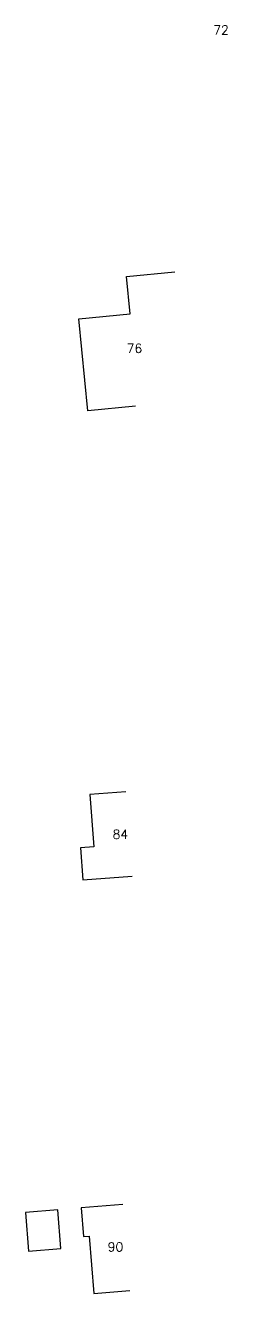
# Model space of a CAD drawing. Header units: millimetres. Extents: x 254174 to 254994, y 44076 to 44871.
# Drawn here: x 254173.7 to 254201.7, y 44306.2 to 44481.9 of the extents above; entities that cross this region are included whole.
import ezdxf

# ---------------------------------------------------------------- set-up
doc = ezdxf.new("R2010")
doc.units = ezdxf.units.MM
for name, color, linetype in [('W0101', 7, 'CONTINUOUS'), ('W0104', 1, 'CONTINUOUS'), ('W0991', 7, 'CONTINUOUS')]:
    doc.layers.add(name, color=color, linetype=linetype)
doc.styles.get("Standard").update_dxf_attribs({"font": 'romans.shx', "width": 0.85})

msp = doc.modelspace()

# ---------------------------------------------------------------- linework, layer by layer
at = {"layer": 'W0101', "color": 252, "flags": 128}
for points in [[(254188.93, 44429.18), (254182.33, 44428.54), (254181.1, 44441.3), (254188.21, 44441.98), (254187.71, 44447.17), (254194.38, 44447.81)], [(254187.62, 44375.74), (254182.63, 44375.37), (254183.18, 44368.1), (254181.31, 44367.96), (254181.64, 44363.54), (254188.5, 44364.06)], [(254187.17, 44318.57), (254181.39, 44318.09), (254181.72, 44314.11), (254182.51, 44314.17), (254183.17, 44306.2), (254188.16, 44306.61)]]:
    msp.add_lwpolyline(points, dxfattribs=at)
at = {"layer": 'W0104', "color": 252, "flags": 128}
msp.add_lwpolyline([(254173.68, 44317.45), (254174.12, 44312.07), (254178.61, 44312.44), (254178.16, 44317.83)], close=True, dxfattribs=at)

# ---------------------------------------------------------------- texts
at = {"layer": 'W0991', "color": 252}
for s, p in [('72', (254199.73, 44480.7)), ('76', (254187.73, 44436.56)), ('84', (254185.77, 44369.22)), ('90', (254185.1, 44312.05))]:
    msp.add_text(s, height=1.25, dxfattribs=at).set_placement(p)

doc.saveas('drawing.dxf')
